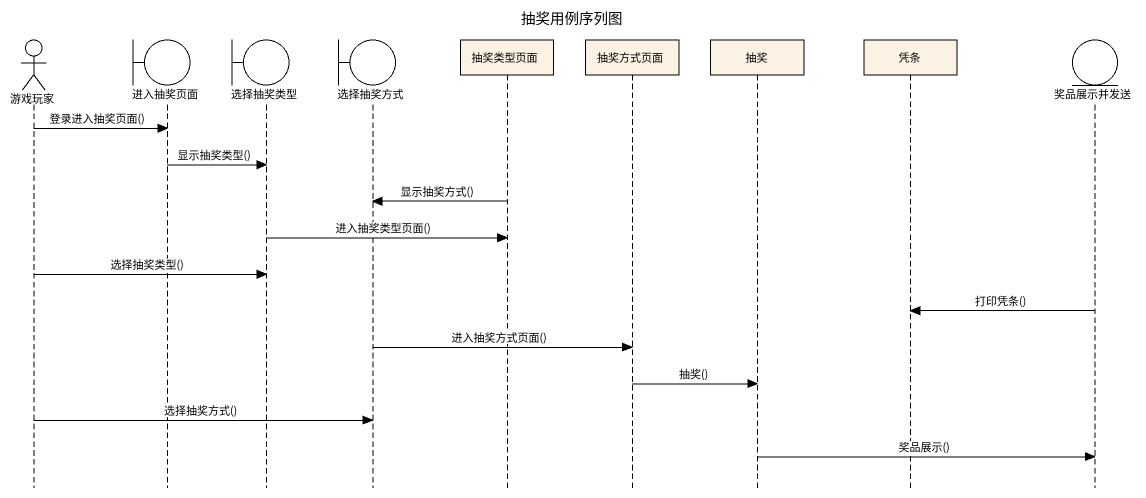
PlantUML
@startuml
title 抽奖用例序列图
hide footbox
actor 游戏玩家
boundary 进入抽奖页面
boundary 选择抽奖类型
boundary 选择抽奖方式
participant 抽奖类型页面
participant 抽奖方式页面
participant 抽奖
participant 凭条
entity 奖品展示并发送

游戏玩家 -> 进入抽奖页面 : 登录进入抽奖页面()
进入抽奖页面 -> 选择抽奖类型 : 显示抽奖类型()
抽奖类型页面 -> 选择抽奖方式 : 显示抽奖方式()
选择抽奖类型 -> 抽奖类型页面 : 进入抽奖类型页面()
游戏玩家 -> 选择抽奖类型 : 选择抽奖类型()
奖品展示并发送 -> 凭条 : 打印凭条()
选择抽奖方式 -> 抽奖方式页面 : 进入抽奖方式页面()
抽奖方式页面 -> 抽奖 : 抽奖()
游戏玩家 -> 选择抽奖方式 : 选择抽奖方式()
抽奖 -> 奖品展示并发送 : 奖品展示()
@enduml
